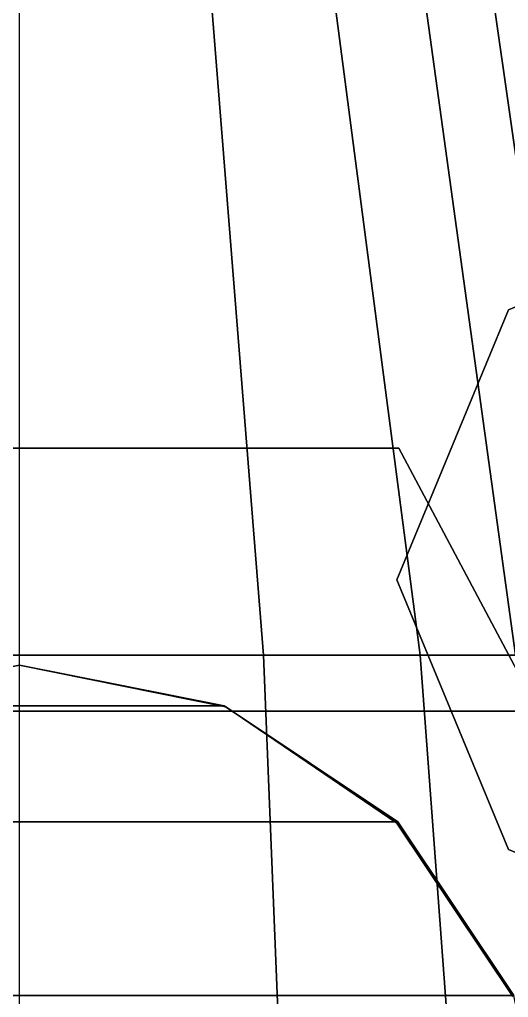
# Model space of a CAD drawing. Header units: millimetres. Extents: x -6 to 6, y -93 to 86.
# Drawn here: x 0 to 2.23, y 24.015 to 28.475 of the extents above; entities that cross this region are included whole.
import ezdxf

# ---------------------------------------------------------------- set-up
doc = ezdxf.new("R2010")
doc.units = ezdxf.units.MM

msp = doc.modelspace()

# ---------------------------------------------------------------- linework, layer by layer
for points in [[(5.1242, 29.9242, 4.846), (-5.1242, 29.9242, 4.846), (-5.3986, 25.5766, 4.6493), (5.3986, 25.5766, 4.6493)], [(0, 29.9242, -3.9739), (0.766, 29.9242, -3.7979), (1.1128, 25.5766, -3.7979), (0, 25.5766, -3.9739)], [(1.8271, 25.5766, -3.5339), (1.1128, 25.5766, -3.7979), (0.766, 29.9242, -3.7979), (1.2578, 29.9242, -3.5339)], [(2.2619, 25.5766, -3.2751), (1.8271, 25.5766, -3.5339), (1.2578, 29.9242, -3.5339), (1.6615, 29.9242, -3.2751)], [(2.588, 25.5766, -3.0267), (2.2619, 25.5766, -3.2751), (1.6615, 29.9242, -3.2751), (1.9669, 29.9242, -3.0267)], [(2.9917, 25.5766, -2.6695), (2.588, 25.5766, -3.0267), (1.9669, 29.9242, -3.0267), (2.5673, 29.9242, -2.4211)], [(3.6, 25.32, 6.73), (3.49, 28.54, 6.92), (-3.49, 28.54, 6.92), (-3.6, 25.32, 6.73)], [(2.2296, 27.1504, 6.84), (3.46, 27.66, 6.86), (3.46, 27.66, 7.78), (2.2296, 27.1504, 7.78)], [(2.2296, 27.1504, 6.84), (1.72, 25.92, 6.77), (1.72, 25.92, 7.78), (2.2296, 27.1504, 7.78)], [(1.72, 25.92, 6.77), (2.2296, 27.1504, 6.84), (2.2296, 27.1504, 7.78), (1.72, 25.92, 7.78)], [(1.72, 25.92, 6.77), (2.2296, 24.6896, 6.71), (2.2296, 24.6896, 7.78), (1.72, 25.92, 7.78)], [(2.2296, 24.6896, 6.71), (1.72, 25.92, 6.77), (1.72, 25.92, 7.78), (2.2296, 24.6896, 7.78)], [(5.3986, 25.5766, 4.6493), (-5.3986, 25.5766, 4.6493), (-5.7143, 21.319, 4.3646), (5.7143, 21.319, 4.3646)], [(0, 25.5766, -3.9739), (1.1128, 25.5766, -3.7979), (1.2836, 21.319, -3.7979), (0, 21.319, -3.9739)], [(2.1429, 21.319, -3.5339), (1.2836, 21.319, -3.7979), (1.1128, 25.5766, -3.7979), (1.8271, 25.5766, -3.5339)], [(2.6812, 21.319, -3.2751), (2.1429, 21.319, -3.5339), (1.8271, 25.5766, -3.5339), (2.2619, 25.5766, -3.2751)], [(0, 25.53, 6.74), (-0.9337, 25.3443, 6.72), (-0.9337, 25.3443, 11.63), (0, 25.53, 11.63)], [(0.9337, 25.3443, 11.63), (0, 25.53, 11.63), (0, 25.53, 11.63), (-0.9337, 25.3443, 11.63)], [(0.9337, 25.3443, 6.72), (0, 25.53, 6.74), (0, 25.53, 11.63), (0.9337, 25.3443, 11.63)], [(1.7253, 24.8153, 11.63), (0.9337, 25.3443, 11.63), (-0.9337, 25.3443, 11.63), (-1.7253, 24.8153, 11.63)], [(1.7253, 24.8153, 6.71), (0.9337, 25.3443, 6.72), (0.9337, 25.3443, 11.63), (1.7253, 24.8153, 11.63)], [(3.6, 16.04, 6.49), (3.6, 25.32, 6.73), (-3.6, 25.32, 6.73), (-3.6, 16.04, 6.49)], [(2.2543, 24.0237, 11.63), (1.7253, 24.8153, 11.63), (-1.7253, 24.8153, 11.63), (-2.2543, 24.0237, 11.63)], [(2.2543, 24.0237, 6.69), (1.7253, 24.8153, 6.71), (1.7253, 24.8153, 11.63), (2.2543, 24.0237, 11.63)], [(2.2296, 24.6896, 6.71), (3.46, 24.18, 6.7), (3.46, 24.18, 7.78), (2.2296, 24.6896, 7.78)], [(2.44, 23.09, 11.63), (2.2543, 24.0237, 11.63), (-2.2543, 24.0237, 11.63), (-2.44, 23.09, 11.63)]]:
    msp.add_3dface(points)
at = {"color": 4}
for points in [[(3.09, 23.96, 9.97), (1.73, 26.52, 9.97), (-1.73, 26.52, 9.97), (-3.09, 23.96, 9.97)], [(-3.09, 23.96, 9.97), (-1.73, 26.52, 9.97), (1.73, 26.52, 9.97), (3.09, 23.96, 9.97)], [(1.73, 26.52, 9.97), (1.73, 26.52, 11.37), (-1.73, 26.52, 11.37), (-1.73, 26.52, 9.97)], [(-1.73, 26.52, 9.97), (-1.73, 26.52, 11.37), (1.73, 26.52, 11.37), (1.73, 26.52, 9.97)], [(3.09, 23.96, 9.97), (3.09, 23.96, 11.37), (1.73, 26.52, 11.37), (1.73, 26.52, 9.97)], [(1.73, 26.52, 9.97), (1.73, 26.52, 11.37), (3.09, 23.96, 11.37), (3.09, 23.96, 9.97)], [(-0.94, 25.34, 11.63), (-0.94, 25.34, 13.03), (0, 25.53, 13.03), (0, 25.53, 11.63)], [(0, 25.53, 11.63), (0, 25.53, 13.03), (-0.94, 25.34, 13.03), (-0.94, 25.34, 11.63)], [(0.94, 25.34, 11.63), (0.94, 25.34, 13.03), (0, 25.53, 13.03), (0, 25.53, 11.63)], [(0, 25.53, 11.63), (0, 25.53, 13.03), (0.94, 25.34, 13.03), (0.94, 25.34, 11.63)], [(1.72, 24.81, 11.63), (1.72, 24.81, 13.03), (0.94, 25.34, 13.03), (0.94, 25.34, 11.63)], [(0.94, 25.34, 11.63), (0.94, 25.34, 13.03), (1.72, 24.81, 13.03), (1.72, 24.81, 11.63)], [(1.72, 24.81, 11.63), (1.72, 24.81, 13.03), (2.25, 24.02, 13.03), (2.25, 24.02, 11.63)], [(2.25, 24.02, 11.63), (2.25, 24.02, 13.03), (1.72, 24.81, 13.03), (1.72, 24.81, 11.63)]]:
    msp.add_3dface(points, dxfattribs=at)

doc.saveas('drawing.dxf')
